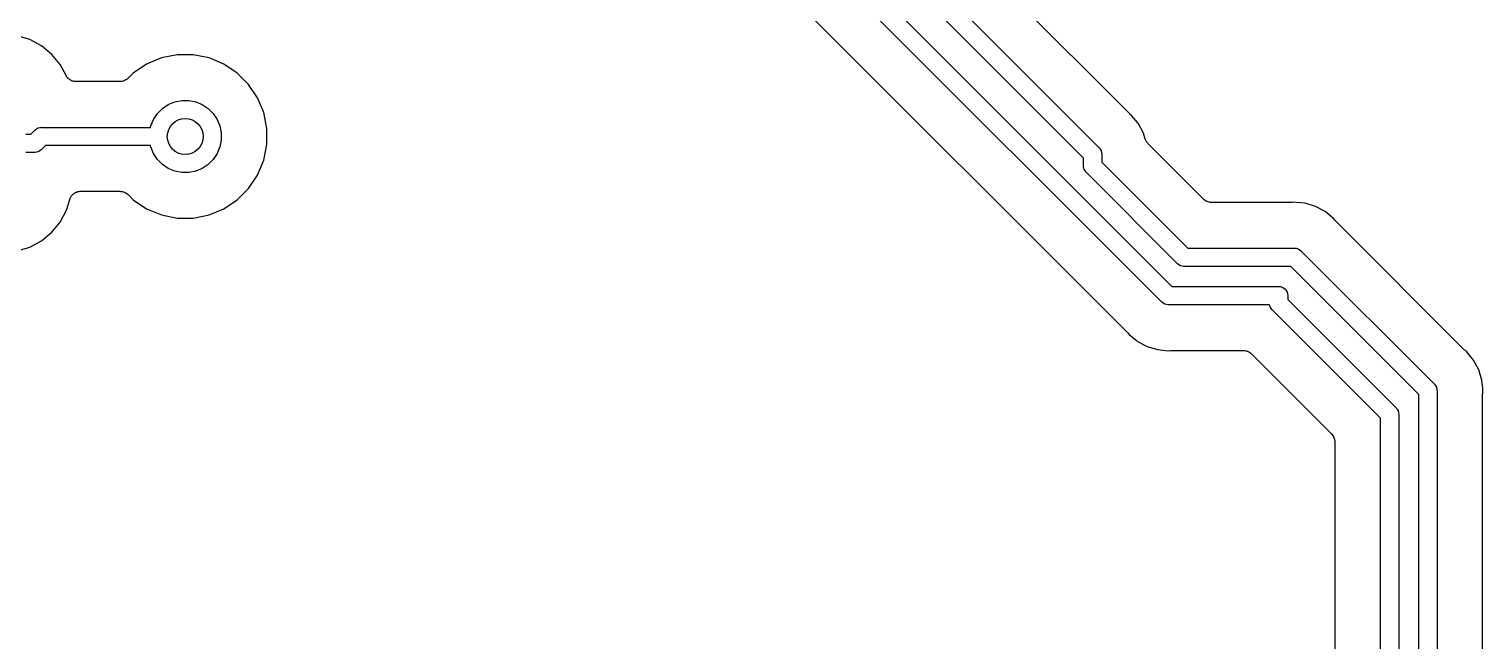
# Model space of a CAD drawing. Extents: x 1.79 to 9.66, y -5.89 to -1.5.
# Drawn here: x 6.152 to 6.789, y -2.393 to -2.125 of the extents above; entities that cross this region are included whole.
import ezdxf

# ---------------------------------------------------------------- set-up
doc = ezdxf.new("R2010")
doc.units = 0
doc.header["$MEASUREMENT"] = 0
doc.layers.add('BLACK', color=7, linetype='CONTINUOUS')

msp = doc.modelspace()

# ---------------------------------------------------------------- linework, layer by layer
at = {"layer": 'BLACK', "linetype": 'CONTINUOUS'}
for p, q in [((6.07254, -1.6289), (6.6208, -2.17715)), ((6.61411, -2.18177), (6.06792, -1.63558)), ((6.30296, -1.88811), (6.65286, -2.238)), ((6.64824, -2.24469), (6.29731, -1.89376)), ((6.63407, -2.16214), (6.37155, -1.89962)), ((6.28404, -1.90877), (6.63322, -2.25796)), ((6.15237, -2.1299), (6.1468, -2.12821)), ((6.1575, -2.13265), (6.15237, -2.1299)), ((6.162, -2.13634), (6.1575, -2.13265)), ((6.16569, -2.14084), (6.162, -2.13634)), ((6.21007, -2.13793), (6.20357, -2.14062)), ((6.21698, -2.13655), (6.21007, -2.13793)), ((6.22402, -2.13655), (6.21698, -2.13655)), ((6.23093, -2.13793), (6.22402, -2.13655)), ((6.23743, -2.14062), (6.23093, -2.13793)), ((6.16827, -2.14566), (6.16569, -2.14084)), ((6.16839, -2.14584), (6.16827, -2.14566)), ((6.1685, -2.14604), (6.16839, -2.14584)), ((6.16866, -2.14625), (6.1685, -2.14604)), ((6.16881, -2.14647), (6.16866, -2.14625)), ((6.16897, -2.14663), (6.16881, -2.14647)), ((6.16911, -2.1468), (6.16897, -2.14663)), ((6.16931, -2.14697), (6.16911, -2.1468)), ((6.1954, -2.14685), (6.19536, -2.14688)), ((6.19541, -2.14684), (6.1954, -2.14685)), ((6.1954, -2.14685), (6.1954, -2.14685)), ((6.1954, -2.14685), (6.1954, -2.14685)), ((6.19771, -2.14453), (6.19541, -2.14684)), ((6.20357, -2.14062), (6.19771, -2.14453)), ((6.24329, -2.14453), (6.23743, -2.14062)), ((6.24827, -2.14951), (6.24329, -2.14453)), ((6.1695, -2.14716), (6.16931, -2.14697)), ((6.16968, -2.14728), (6.1695, -2.14716)), ((6.16985, -2.14743), (6.16968, -2.14728)), ((6.17009, -2.14755), (6.16985, -2.14743)), ((6.17031, -2.1477), (6.17009, -2.14755)), ((6.17051, -2.14779), (6.17031, -2.1477)), ((6.17071, -2.1479), (6.17051, -2.14779)), ((6.17096, -2.14798), (6.17071, -2.1479)), ((6.17121, -2.14808), (6.17096, -2.14798)), ((6.17143, -2.14812), (6.17121, -2.14808)), ((6.17164, -2.14819), (6.17143, -2.14812)), ((6.17191, -2.14822), (6.17164, -2.14819)), ((6.17217, -2.14827), (6.17191, -2.14822)), ((6.17239, -2.14827), (6.17217, -2.14827)), ((6.17261, -2.1483), (6.17239, -2.14827)), ((6.17268, -2.1483), (6.17261, -2.1483)), ((6.19187, -2.1483), (6.17268, -2.1483)), ((6.19233, -2.14825), (6.19187, -2.1483)), ((6.19279, -2.14821), (6.19233, -2.14825)), ((6.19282, -2.14821), (6.19279, -2.14821)), ((6.19284, -2.1482), (6.19282, -2.14821)), ((6.19329, -2.14807), (6.19284, -2.1482)), ((6.19373, -2.14794), (6.19329, -2.14807)), ((6.19375, -2.14793), (6.19373, -2.14794)), ((6.19378, -2.14792), (6.19375, -2.14793)), ((6.19419, -2.14771), (6.19378, -2.14792)), ((6.1946, -2.14749), (6.19419, -2.14771)), ((6.19462, -2.14748), (6.1946, -2.14749)), ((6.19464, -2.14746), (6.19462, -2.14748)), ((6.195, -2.14717), (6.19464, -2.14746)), ((6.19536, -2.14688), (6.195, -2.14717)), ((6.25218, -2.15537), (6.24827, -2.14951)), ((6.21046, -2.16007), (6.21304, -2.15834)), ((6.21304, -2.15834), (6.21591, -2.15716)), ((6.21591, -2.15716), (6.21895, -2.15655)), ((6.21895, -2.15655), (6.22205, -2.15655)), ((6.22205, -2.15655), (6.22509, -2.15716)), ((6.22509, -2.15716), (6.22796, -2.15834)), ((6.22796, -2.15834), (6.23054, -2.16007)), ((6.25487, -2.16187), (6.25218, -2.15537)), ((6.20536, -2.16771), (6.20654, -2.16484)), ((6.20654, -2.16484), (6.20827, -2.16226)), ((6.20827, -2.16226), (6.21046, -2.16007)), ((6.23054, -2.16007), (6.23273, -2.16226)), ((6.23273, -2.16226), (6.23446, -2.16484)), ((6.23446, -2.16484), (6.23564, -2.16771)), ((6.25625, -2.16878), (6.25487, -2.16187)), ((6.63423, -2.16228), (6.63407, -2.16214)), ((6.63438, -2.16243), (6.63423, -2.16228)), ((6.63443, -2.16247), (6.63438, -2.16243)), ((6.63516, -2.16307), (6.63443, -2.16247)), ((6.63771, -2.16618), (6.63516, -2.16307)), ((6.1506, -2.1713), (6.15288, -2.1713)), ((6.15288, -2.1713), (6.15457, -2.16961)), ((6.15457, -2.16961), (6.1547, -2.16946)), ((6.1547, -2.16946), (6.15531, -2.16896)), ((6.15531, -2.16896), (6.156, -2.16859)), ((6.156, -2.16859), (6.15676, -2.16836)), ((6.15676, -2.16836), (6.15684, -2.16835)), ((6.15684, -2.16835), (6.15734, -2.1683)), ((6.15734, -2.1683), (6.15754, -2.16828)), ((6.15734, -2.1683), (6.15734, -2.1683)), ((6.15754, -2.16828), (6.15774, -2.1683)), ((6.15774, -2.1683), (6.20524, -2.1683)), ((6.20524, -2.1683), (6.20536, -2.16771)), ((6.23564, -2.16771), (6.23625, -2.17075)), ((6.23625, -2.17075), (6.23625, -2.17385)), ((6.25625, -2.17582), (6.25625, -2.16878)), ((6.63816, -2.16672), (6.63771, -2.16618)), ((6.63771, -2.16618), (6.63771, -2.16618)), ((6.64039, -2.17089), (6.63816, -2.16672)), ((6.64116, -2.17344), (6.64039, -2.17089)), ((6.15677, -2.17864), (6.15608, -2.17901)), ((6.15738, -2.17814), (6.15677, -2.17864)), ((6.15751, -2.17799), (6.15738, -2.17814)), ((6.1592, -2.1763), (6.15751, -2.17799)), ((6.20524, -2.1763), (6.1592, -2.1763)), ((6.20536, -2.17689), (6.20524, -2.1763)), ((6.20654, -2.17976), (6.20536, -2.17689)), ((6.23564, -2.17689), (6.23446, -2.17976)), ((6.23625, -2.17385), (6.23564, -2.17689)), ((6.25487, -2.18273), (6.25625, -2.17582)), ((6.6208, -2.17715), (6.62095, -2.17728)), ((6.62095, -2.17728), (6.62134, -2.17776)), ((6.62134, -2.17776), (6.62145, -2.17789)), ((6.62145, -2.17789), (6.62182, -2.17858)), ((6.62182, -2.17858), (6.62205, -2.17933)), ((6.64124, -2.17363), (6.64116, -2.17344)), ((6.6413, -2.17384), (6.64124, -2.17363)), ((6.64143, -2.17408), (6.6413, -2.17384)), ((6.64153, -2.17434), (6.64143, -2.17408)), ((6.64165, -2.17452), (6.64153, -2.17434)), ((6.64175, -2.17471), (6.64165, -2.17452)), ((6.64192, -2.17492), (6.64175, -2.17471)), ((6.64207, -2.17515), (6.64192, -2.17492)), ((6.64222, -2.1753), (6.64207, -2.17515)), ((6.64236, -2.17547), (6.64222, -2.1753)), ((6.64241, -2.17552), (6.64236, -2.17547)), ((6.66663, -2.19974), (6.64241, -2.17552)), ((6.15434, -2.1793), (6.1506, -2.1793)), ((6.15454, -2.17932), (6.15434, -2.1793)), ((6.15474, -2.1793), (6.15454, -2.17932)), ((6.15532, -2.17924), (6.15474, -2.1793)), ((6.15474, -2.1793), (6.15474, -2.1793)), ((6.15608, -2.17901), (6.15532, -2.17924)), ((6.20827, -2.18234), (6.20654, -2.17976)), ((6.21046, -2.18453), (6.20827, -2.18234)), ((6.21304, -2.18626), (6.21046, -2.18453)), ((6.23054, -2.18453), (6.22796, -2.18626)), ((6.23273, -2.18234), (6.23054, -2.18453)), ((6.23446, -2.17976), (6.23273, -2.18234)), ((6.25218, -2.18923), (6.25487, -2.18273)), ((6.61409, -2.18516), (6.61411, -2.18496)), ((6.61411, -2.18496), (6.61411, -2.18177)), ((6.62205, -2.17933), (6.62213, -2.18012)), ((6.62213, -2.18012), (6.62211, -2.18031)), ((6.62211, -2.18031), (6.62211, -2.1835)), ((6.62211, -2.1835), (6.65981, -2.22121)), ((6.21591, -2.18744), (6.21304, -2.18626)), ((6.21895, -2.18805), (6.21591, -2.18744)), ((6.22205, -2.18805), (6.21895, -2.18805)), ((6.22509, -2.18744), (6.22205, -2.18805)), ((6.22796, -2.18626), (6.22509, -2.18744)), ((6.24827, -2.19509), (6.25218, -2.18923)), ((6.61416, -2.18585), (6.61409, -2.18516)), ((6.61417, -2.18594), (6.61416, -2.18585)), ((6.6144, -2.18669), (6.61417, -2.18594)), ((6.61477, -2.18739), (6.6144, -2.18669)), ((6.61527, -2.188), (6.61477, -2.18739)), ((6.61542, -2.18812), (6.61527, -2.188)), ((6.65519, -2.22789), (6.61542, -2.18812)), ((6.17101, -2.19792), (6.17115, -2.19775)), ((6.17115, -2.19775), (6.17136, -2.19758)), ((6.17136, -2.19758), (6.17154, -2.1974)), ((6.17154, -2.1974), (6.17173, -2.19728)), ((6.17173, -2.19728), (6.17191, -2.19714)), ((6.17191, -2.19714), (6.17214, -2.19701)), ((6.17214, -2.19701), (6.17236, -2.19687)), ((6.17236, -2.19687), (6.17257, -2.19678)), ((6.17257, -2.19678), (6.17277, -2.19668)), ((6.17277, -2.19668), (6.17302, -2.1966)), ((6.17302, -2.1966), (6.17327, -2.1965)), ((6.17327, -2.1965), (6.17349, -2.19646)), ((6.17349, -2.19646), (6.1737, -2.1964)), ((6.1737, -2.1964), (6.17397, -2.19637)), ((6.17397, -2.19637), (6.17423, -2.19632)), ((6.17423, -2.19632), (6.17445, -2.19632)), ((6.17445, -2.19632), (6.17467, -2.1963)), ((6.17467, -2.1963), (6.19187, -2.1963)), ((6.19187, -2.1963), (6.19189, -2.1963)), ((6.19189, -2.1963), (6.19189, -2.1963)), ((6.19189, -2.1963), (6.19189, -2.1963)), ((6.19189, -2.1963), (6.19194, -2.1963)), ((6.19194, -2.1963), (6.1924, -2.19635)), ((6.1924, -2.19635), (6.19286, -2.1964)), ((6.19286, -2.1964), (6.19289, -2.19641)), ((6.19289, -2.19641), (6.19291, -2.19641)), ((6.19291, -2.19641), (6.19335, -2.19655)), ((6.19335, -2.19655), (6.1938, -2.19668)), ((6.1938, -2.19668), (6.19382, -2.1967)), ((6.19382, -2.1967), (6.19384, -2.1967)), ((6.19384, -2.1967), (6.19425, -2.19693)), ((6.19425, -2.19693), (6.19466, -2.19715)), ((6.19466, -2.19715), (6.19468, -2.19716)), ((6.19468, -2.19716), (6.1947, -2.19717)), ((6.1947, -2.19717), (6.19505, -2.19747)), ((6.19505, -2.19747), (6.19541, -2.19776)), ((6.19541, -2.19776), (6.19771, -2.20007)), ((6.24329, -2.20007), (6.24827, -2.19509)), ((6.16844, -2.20463), (6.16989, -2.19985)), ((6.16989, -2.19985), (6.16991, -2.19978)), ((6.16991, -2.19978), (6.17, -2.19958)), ((6.17, -2.19958), (6.17006, -2.19936)), ((6.17006, -2.19936), (6.17019, -2.19913)), ((6.17019, -2.19913), (6.17029, -2.19889)), ((6.17029, -2.19889), (6.17042, -2.1987)), ((6.17042, -2.1987), (6.17053, -2.1985)), ((6.17053, -2.1985), (6.1707, -2.1983)), ((6.1707, -2.1983), (6.17085, -2.19808)), ((6.17085, -2.19808), (6.17101, -2.19792)), ((6.19771, -2.20007), (6.20357, -2.20398)), ((6.20357, -2.20398), (6.21007, -2.20667)), ((6.23093, -2.20667), (6.23743, -2.20398)), ((6.23743, -2.20398), (6.24329, -2.20007)), ((6.66699, -2.20004), (6.66663, -2.19974)), ((6.66734, -2.20033), (6.66699, -2.20004)), ((6.66737, -2.20035), (6.66734, -2.20033)), ((6.66739, -2.20036), (6.66737, -2.20035)), ((6.66779, -2.20058), (6.66739, -2.20036)), ((6.6682, -2.2008), (6.66779, -2.20058)), ((6.66822, -2.20081), (6.6682, -2.2008)), ((6.66825, -2.20082), (6.66822, -2.20081)), ((6.66868, -2.20096), (6.66825, -2.20082)), ((6.66913, -2.2011), (6.66868, -2.20096)), ((6.66915, -2.2011), (6.66913, -2.2011)), ((6.66918, -2.20111), (6.66915, -2.2011)), ((6.66964, -2.20116), (6.66918, -2.20111)), ((6.6701, -2.20121), (6.66964, -2.20116)), ((6.67015, -2.20121), (6.6701, -2.20121)), ((6.67017, -2.20121), (6.67015, -2.20121)), ((6.67015, -2.20121), (6.67015, -2.20121)), ((6.67015, -2.20121), (6.67015, -2.20121)), ((6.70513, -2.20121), (6.67017, -2.20121)), ((6.70534, -2.20119), (6.70513, -2.20121)), ((6.70555, -2.20119), (6.70534, -2.20119)), ((6.70562, -2.20118), (6.70555, -2.20119)), ((6.70656, -2.20109), (6.70562, -2.20118)), ((6.70749, -2.20118), (6.70656, -2.20109)), ((6.71126, -2.20156), (6.70749, -2.20118)), ((6.70749, -2.20118), (6.70749, -2.20118)), ((6.71578, -2.20293), (6.71126, -2.20156)), ((6.71995, -2.20516), (6.71578, -2.20293)), ((6.162, -2.21426), (6.16569, -2.20976)), ((6.16569, -2.20976), (6.16844, -2.20463)), ((6.21007, -2.20667), (6.21698, -2.20805)), ((6.21698, -2.20805), (6.22402, -2.20805)), ((6.22402, -2.20805), (6.23093, -2.20667)), ((6.72361, -2.20815), (6.71995, -2.20516)), ((6.7242, -2.20888), (6.72361, -2.20815)), ((6.72435, -2.20903), (6.7242, -2.20888)), ((6.72448, -2.20919), (6.72435, -2.20903)), ((6.72453, -2.20924), (6.72448, -2.20919)), ((6.78096, -2.26567), (6.72453, -2.20924)), ((6.1575, -2.21795), (6.162, -2.21426)), ((6.1468, -2.22239), (6.15237, -2.2207)), ((6.15237, -2.2207), (6.1575, -2.21795)), ((6.65981, -2.22121), (6.70636, -2.22121)), ((6.70636, -2.22121), (6.70656, -2.22119)), ((6.70656, -2.22119), (6.70675, -2.22121)), ((6.70675, -2.22121), (6.70675, -2.22121)), ((6.70675, -2.22121), (6.70734, -2.22127)), ((6.70734, -2.22127), (6.70809, -2.22149)), ((6.70809, -2.22149), (6.70879, -2.22187)), ((6.70879, -2.22187), (6.7094, -2.22236)), ((6.7094, -2.22236), (6.70952, -2.22252)), ((6.70952, -2.22252), (6.76768, -2.28068)), ((6.65532, -2.22804), (6.65519, -2.22789)), ((6.65593, -2.22854), (6.65532, -2.22804)), ((6.65662, -2.22891), (6.65593, -2.22854)), ((6.65737, -2.22914), (6.65662, -2.22891)), ((6.65796, -2.2292), (6.65737, -2.22914)), ((6.65816, -2.22922), (6.65796, -2.2292)), ((6.65796, -2.2292), (6.65796, -2.2292)), ((6.65835, -2.2292), (6.65816, -2.22922)), ((6.7049, -2.2292), (6.65835, -2.2292)), ((6.761, -2.2853), (6.7049, -2.2292)), ((6.65286, -2.238), (6.6994, -2.238)), ((6.6994, -2.238), (6.6996, -2.23798)), ((6.6996, -2.23798), (6.6998, -2.238)), ((6.6998, -2.238), (6.70038, -2.23806)), ((6.70038, -2.23806), (6.70114, -2.23829)), ((6.70114, -2.23829), (6.70183, -2.23866)), ((6.70183, -2.23866), (6.70244, -2.23916)), ((6.70244, -2.23916), (6.70294, -2.23977)), ((6.70294, -2.23977), (6.70331, -2.24046)), ((6.70331, -2.24046), (6.70354, -2.24122)), ((6.70354, -2.24122), (6.70362, -2.242)), ((6.70362, -2.242), (6.7036, -2.2422)), ((6.7036, -2.2422), (6.7036, -2.24374)), ((6.64836, -2.24484), (6.64824, -2.24469)), ((6.64879, -2.24519), (6.64836, -2.24484)), ((6.64897, -2.24534), (6.64879, -2.24519)), ((6.64966, -2.24571), (6.64897, -2.24534)), ((6.65042, -2.24594), (6.64966, -2.24571)), ((6.6512, -2.24602), (6.65042, -2.24594)), ((6.6514, -2.246), (6.6512, -2.24602)), ((6.69564, -2.246), (6.6514, -2.246)), ((6.69566, -2.24618), (6.69564, -2.246)), ((6.69589, -2.24694), (6.69566, -2.24618)), ((6.69626, -2.24763), (6.69589, -2.24694)), ((6.69676, -2.24824), (6.69626, -2.24763)), ((6.69691, -2.24836), (6.69676, -2.24824)), ((6.7442, -2.29566), (6.69691, -2.24836)), ((6.7036, -2.24374), (6.75089, -2.29104)), ((6.63322, -2.25796), (6.63327, -2.25801)), ((6.63327, -2.25801), (6.63341, -2.25817)), ((6.63341, -2.25817), (6.63355, -2.25832)), ((6.63355, -2.25832), (6.63415, -2.25905)), ((6.63415, -2.25905), (6.6372, -2.26155)), ((6.6372, -2.26155), (6.6378, -2.26205)), ((6.6378, -2.26205), (6.64197, -2.26428)), ((6.64197, -2.26428), (6.6465, -2.26565)), ((6.6465, -2.26565), (6.6512, -2.26611)), ((6.6512, -2.26611), (6.65213, -2.26602)), ((6.65213, -2.26602), (6.6522, -2.26601)), ((6.6522, -2.26601), (6.65241, -2.26602)), ((6.65241, -2.26602), (6.65262, -2.266)), ((6.65262, -2.266), (6.68419, -2.266)), ((6.68419, -2.266), (6.68421, -2.266)), ((6.68421, -2.266), (6.68421, -2.266)), ((6.68421, -2.266), (6.68421, -2.266)), ((6.68421, -2.266), (6.68426, -2.266)), ((6.68426, -2.266), (6.68472, -2.26605)), ((6.68472, -2.26605), (6.68518, -2.26609)), ((6.68518, -2.26609), (6.6852, -2.2661)), ((6.6852, -2.2661), (6.68523, -2.26611)), ((6.68523, -2.26611), (6.68567, -2.26625)), ((6.68567, -2.26625), (6.68611, -2.26638)), ((6.68611, -2.26638), (6.68613, -2.26639)), ((6.68613, -2.26639), (6.68616, -2.2664)), ((6.68616, -2.2664), (6.68657, -2.26662)), ((6.68657, -2.26662), (6.68697, -2.26684)), ((6.68697, -2.26684), (6.68699, -2.26686)), ((6.68699, -2.26686), (6.68701, -2.26687)), ((6.68701, -2.26687), (6.68737, -2.26717)), ((6.68737, -2.26717), (6.68773, -2.26746)), ((6.68773, -2.26746), (6.72274, -2.30248)), ((6.78112, -2.2658), (6.78096, -2.26567)), ((6.78127, -2.26595), (6.78112, -2.2658)), ((6.78132, -2.266), (6.78127, -2.26595)), ((6.78205, -2.26659), (6.78132, -2.266)), ((6.78504, -2.27025), (6.78205, -2.26659)), ((6.78727, -2.27442), (6.78504, -2.27025)), ((6.78864, -2.27894), (6.78727, -2.27442)), ((6.78902, -2.28271), (6.78864, -2.27894)), ((6.761, -2.4797), (6.761, -2.2853)), ((6.76768, -2.28068), (6.76783, -2.2808)), ((6.76783, -2.2808), (6.76833, -2.28141)), ((6.76833, -2.28141), (6.76871, -2.28211)), ((6.76871, -2.28211), (6.76893, -2.28286)), ((6.76893, -2.28286), (6.76897, -2.28326)), ((6.76897, -2.28326), (6.76901, -2.28364)), ((6.76901, -2.28364), (6.76899, -2.28384)), ((6.76899, -2.28384), (6.76899, -2.48116)), ((6.78899, -2.285), (6.78902, -2.28479)), ((6.78899, -2.28507), (6.78899, -2.285)), ((6.78899, -2.47993), (6.78899, -2.28507)), ((6.78911, -2.28364), (6.78902, -2.28271)), ((6.78902, -2.28271), (6.78902, -2.28271)), ((6.78902, -2.28458), (6.78911, -2.28364)), ((6.78902, -2.28479), (6.78902, -2.28458)), ((6.75089, -2.29104), (6.75104, -2.29116)), ((6.75104, -2.29116), (6.75128, -2.29146)), ((6.75128, -2.29146), (6.75154, -2.29177)), ((6.75154, -2.29177), (6.75191, -2.29246)), ((6.75191, -2.29246), (6.75214, -2.29322)), ((6.75214, -2.29322), (6.75222, -2.294)), ((6.7442, -2.47274), (6.7442, -2.29566)), ((6.75222, -2.294), (6.7522, -2.2942)), ((6.7522, -2.2942), (6.7522, -2.4742)), ((6.72274, -2.30248), (6.72275, -2.30249)), ((6.72275, -2.30249), (6.72275, -2.30249)), ((6.72275, -2.30249), (6.72275, -2.30249)), ((6.72275, -2.30249), (6.72279, -2.30252)), ((6.72279, -2.30252), (6.72308, -2.30289)), ((6.72308, -2.30289), (6.72337, -2.30324)), ((6.72337, -2.30324), (6.72338, -2.30327)), ((6.72338, -2.30327), (6.7234, -2.30329)), ((6.7234, -2.30329), (6.72361, -2.3037)), ((6.72361, -2.3037), (6.72383, -2.30411)), ((6.72383, -2.30411), (6.72383, -2.30413)), ((6.72383, -2.30413), (6.72385, -2.30415)), ((6.72385, -2.30415), (6.72398, -2.3046)), ((6.72398, -2.3046), (6.72411, -2.30504)), ((6.72411, -2.30504), (6.72411, -2.30507)), ((6.72411, -2.30507), (6.72412, -2.30509)), ((6.72412, -2.30509), (6.72416, -2.30555)), ((6.72416, -2.30555), (6.7242, -2.30601)), ((6.7242, -2.30601), (6.7242, -2.46239))]:
    msp.add_line(p, q, dxfattribs=at)
at = {"layer": 'BLACK'}
msp.add_circle((6.2205, -2.1723), 0.00787, dxfattribs=at)

doc.saveas('drawing.dxf')
